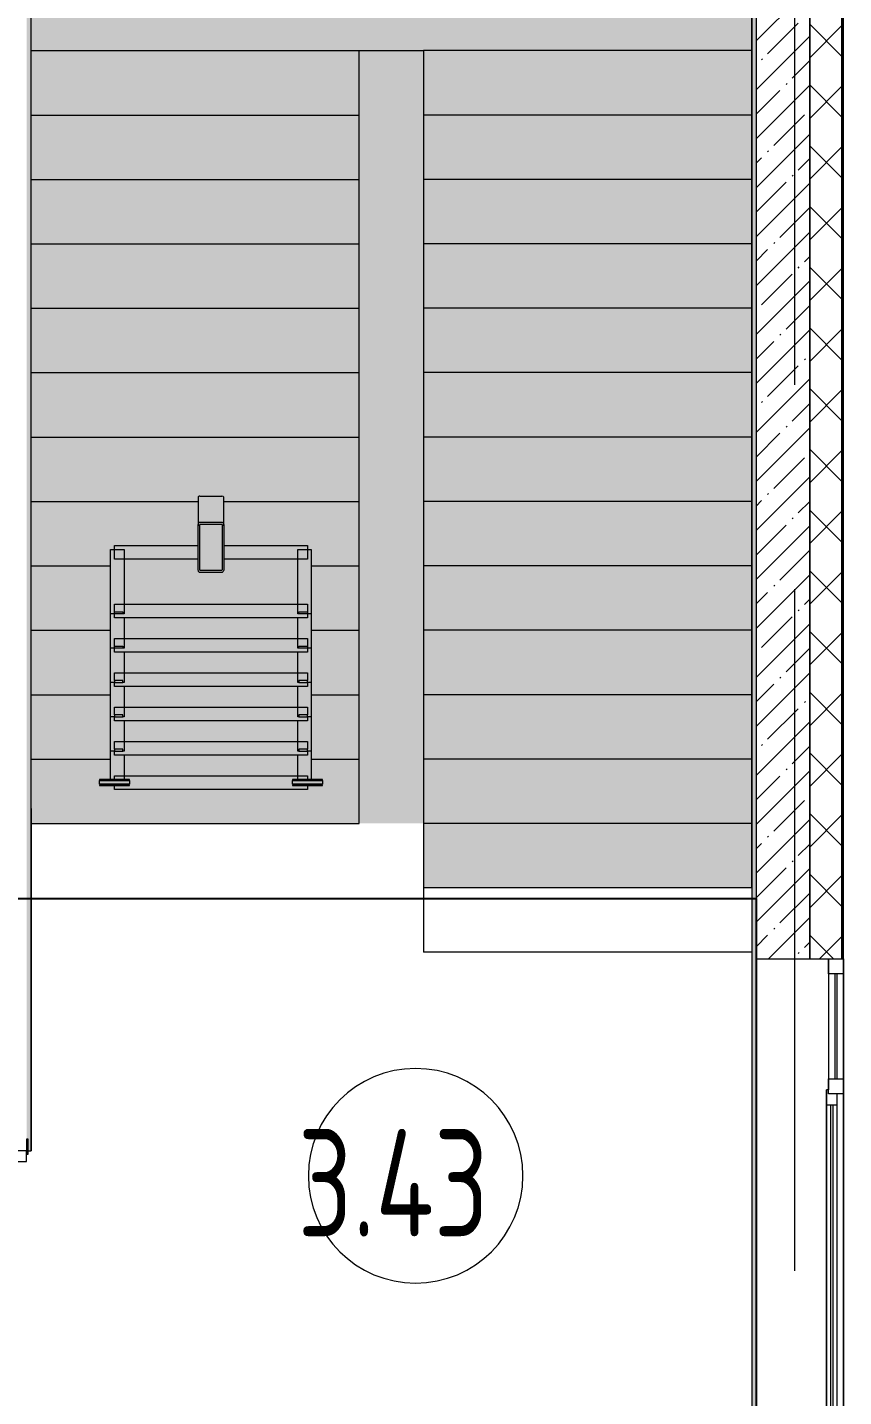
# Model space of a CAD drawing. Header units: millimetres. Extents: x -625 to 415037, y -3642 to 102118.
# Drawn here: x 410661 to 414465, y 11080 to 17458 of the extents above; entities that cross this region are included whole.
import ezdxf

# ---------------------------------------------------------------- set-up
doc = ezdxf.new("R2010")
doc.units = ezdxf.units.MM
doc.linetypes.add('Осевая', pattern=[6350, 1270, -952.5, 3175, -952.5])
for name, color, linetype, lineweight in [('A-AREA-IDEN', 7, 'Continuous', 9), ('A-GENM', 7, 'Continuous', 9), ('A-GENM-1', 7, 'Continuous', 20), ('A-GLAZ', 7, 'Continuous', 9), ('A-GLAZ-1', 7, 'Continuous', 5), ('A-WALL', 7, 'Continuous', 5), ('I-WALL', 7, 'Continuous', 5), ('S-STRS', 7, 'Continuous', 9), ('Оси', 7, 'Continuous', 9), ('Оси-2', 7, 'Осевая', 9)]:
    doc.layers.add(name, color=color, linetype=linetype, lineweight=lineweight)
doc.layers.add('A-AREA-PATT-3', color=7, linetype='Continuous', lineweight=5, true_color=0xe6fae8, transparency=1)
for name, color, linetype, lineweight, true_color in [('A-DOOR-1', 7, 'Continuous', 5, 0xc0c0c0), ('A-DOOR-FRAM-1', 7, 'Continuous', 5, 0xc0c0c0), ('A-WALL-1', 9, 'Continuous', 5, 0x808080), ('A-WALL-FNSH-1', 9, 'Continuous', 5, 0x808080), ('S-STRS-1', 7, 'Continuous', 9, 0xeef6ff)]:
    doc.layers.add(name, color=color, linetype=linetype, lineweight=lineweight, true_color=true_color)
doc.layers.get('A-DOOR-1').off()
doc.styles.add('СПДС', font='ГОСТ тип А.ttf', dxfattribs={"width": 0.9})
pattern_1 = [(0, (289227.4, 1e-08), (243.84, 60.96), [20.117, -162.763, 20.117, -162.763, -975.36]), (0, (289227.4, 1e-08), (243.84, 60.96), [-365.76, 20.117, -345.643, 20.117, -162.763, -426.72]), (0, (289227.4, 1e-08), (243.84, 60.96), [-914.4, 20.117, -101.803, 20.117, -284.683]), (120, (289318.84, 30.48), (-174.71291, 180.691634), [20.117, -162.763, 20.117, -162.763, -975.36]), (120, (289318.84, 30.48), (-174.71291, 180.691634), [-365.76, 20.117, -345.643, 20.117, -162.763, -426.72]), (120, (289318.84, 30.48), (-174.71291, 180.691634), [-914.4, 20.117, -101.803, 20.117, -284.683]), (240, (289349.32, 152.4), (-69.12709, -241.651634), [20.117, -162.763, 20.117, -162.763, -975.36]), (240, (289349.32, 152.4), (-69.12709, -241.651634), [-365.76, 20.117, -345.643, 20.117, -162.763, -426.72]), (240, (289349.32, 152.4), (-69.12709, -241.651634), [-914.4, 20.117, -101.803, 20.117, -284.683])]

# ---------------------------------------------------------------- blocks, each defined once
blk = doc.blocks.new('110_Дверь_СКБ_2Ст - Д-1_л_Лестничная клетка EIS60 2-32142534-Объем проектирования 3 этажа')
at = {"layer": 'A-DOOR-FRAM-1'}
for p, q in [((-672.5, 118), (-742.5, 118)), ((-742.5, 118), (-742.5, 110)), ((-742.5, 110), (-672.5, 110)), ((-637.5, 110), (-687.5, 110)), ((-687.5, 110), (-687.5, 30)), ((-672.5, 110), (-672.5, 118)), ((-637.5, 60), (-637.5, 110)), ((662.5, 110), (662.5, 60)), ((712.5, 110), (662.5, 110)), ((767.5, 118), (697.5, 118)), ((697.5, 118), (697.5, 110)), ((697.5, 110), (767.5, 110)), ((712.5, 30), (712.5, 110)), ((767.5, 110), (767.5, 118)), ((-687.5, 30), (-627.5, 30)), ((-672.5, 30), (-687.5, 30)), ((-687.5, 30), (-687.5, -110)), ((-672.5, -110), (-672.5, 30)), ((-627.5, 60), (-637.5, 60)), ((-627.5, 30), (-627.5, 60)), ((662.5, 60), (652.5, 60)), ((652.5, 60), (652.5, 30)), ((652.5, 30), (712.5, 30)), ((712.5, 30), (697.5, 30)), ((697.5, 30), (697.5, -110)), ((712.5, -110), (712.5, 30)), ((-672.5, -110), (-742.5, -110)), ((-742.5, -110), (-742.5, -118)), ((-742.5, -118), (-672.5, -118)), ((-687.5, -110), (-672.5, -110)), ((-672.5, -118), (-672.5, -110)), ((697.5, -110), (712.5, -110)), ((767.5, -110), (697.5, -110)), ((697.5, -110), (697.5, -118)), ((697.5, -118), (767.5, -118)), ((767.5, -118), (767.5, -110))]:
    blk.add_line(p, q, dxfattribs=at)
blk = doc.blocks.new('120_Окно_СКБ_2Ст_Фрамуга сверху - 120_Окно_СКБ_2Ст_2300х2500_h_ ДОО 2-24160916-Объем проектирования 3 этажа')
at = {"layer": 'A-GLAZ'}
for p, q in [((-1150, 13), (-1150, 83)), ((-1150, 83), (-1080, 83)), ((-1080, 83), (-1080, 13)), ((-590, 13), (-590, 83)), ((-590, 83), (-520, 83)), ((-520, 83), (-520, 13)), ((1080, 13), (1080, 83)), ((1080, 83), (1150, 83)), ((1150, 83), (1150, 13)), ((-1080, 13), (-1150, 13)), ((-520, 13), (-590, 13)), ((-520, 13), (-540, 13)), ((-540, 13), (-540, 3)), ((-540, 3), (1100, 3)), ((1100, 3), (-540, 3)), ((1080, 53), (-520, 53)), ((-520, 53), (-520, 13)), ((-470, 3), (-470, 53)), ((1030, 3), (1030, 53)), ((1080, 13), (1080, 53)), ((1150, 13), (1080, 13)), ((1100, 13), (1080, 13)), ((1100, 3), (1100, 13))]:
    blk.add_line(p, q, dxfattribs=at)
at = {"layer": 'A-GLAZ-1'}
for p, q in [((1150, 83), (-1150, 83)), ((-1080, 83), (1080, 83)), ((-1150, 13), (-540, 13)), ((-590, 53), (-1080, 53)), ((-590, 43), (-1080, 43)), ((-1080, 13), (-540, 13)), ((-470, 33), (1030, 33)), ((1030, 23), (-470, 23)), ((1100, 13), (1150, 13))]:
    blk.add_line(p, q, dxfattribs=at)
blk = doc.blocks.new('ОМ_Полоса_Трапеция прямоугольная_Прокат_ГОСТ 103-2006 - ОМ_Полоса_Трапеция прямоугольная_Прокат_ГОСТ 103-2006-21111644-Объем проектирования 3 этажа')
at = {"layer": 'A-GENM'}
for p, q in [((122699.4, 14726.5), (122699.4, 14736.5)), ((122699.4, 14736.5), (122739.4, 14736.5)), ((122739.4, 14736.5), (122739.4, 14726.5)), ((122739.4, 14726.5), (122699.4, 14726.5))]:
    blk.add_line(p, q, dxfattribs=at)
blk = doc.blocks.new('ОМ_Полоса_Трапеция прямоугольная_Прокат_ГОСТ 103-2006 - ОМ_Полоса_Трапеция прямоугольная_Прокат_ГОСТ 103-2006-V573-Объем проектирования 3 этажа')
at = {"layer": 'A-GENM-1'}
for p, q in [((122699.4, 14416.5), (122699.4, 14406.5)), ((122739.4, 14416.5), (122699.4, 14416.5)), ((122739.4, 14406.5), (122739.4, 14416.5)), ((122699.4, 14406.5), (122739.4, 14406.5))]:
    blk.add_line(p, q, dxfattribs=at)
blk = doc.blocks.new('ОМ_Полоса_Трапеция прямоугольная_Прокат_ГОСТ 103-2006 - ОМ_Полоса_Трапеция прямоугольная_Прокат_ГОСТ 103-2006-V574-Объем проектирования 3 этажа')
at = {"layer": 'A-GENM-1'}
for p, q in [((122699.4, 14256.5), (122699.4, 14246.5)), ((122739.4, 14256.5), (122699.4, 14256.5)), ((122699.4, 14246.5), (122739.4, 14246.5)), ((122739.4, 14246.5), (122739.4, 14256.5))]:
    blk.add_line(p, q, dxfattribs=at)
blk = doc.blocks.new('ОМ_Полоса_Трапеция прямоугольная_Прокат_ГОСТ 103-2006 - ОМ_Полоса_Трапеция прямоугольная_Прокат_ГОСТ 103-2006-V575-Объем проектирования 3 этажа')
at = {"layer": 'A-GENM-1'}
for p, q in [((122699.4, 14096.5), (122699.4, 14086.5)), ((122739.4, 14096.5), (122699.4, 14096.5)), ((122739.4, 14086.5), (122739.4, 14096.5)), ((122699.4, 14086.5), (122739.4, 14086.5))]:
    blk.add_line(p, q, dxfattribs=at)
blk = doc.blocks.new('ОМ_Полоса_Прокат_ГОСТ 103-2006 - ОМ_Полоса_Прокат_ГОСТ 103-2006-22193251-Объем проектирования 3 этажа')
at = {"layer": 'A-GENM'}
for p, q in [((122809.4, 13929.5), (122669.4, 13929.5)), ((122669.4, 13929.5), (122669.4, 13926.5)), ((122669.4, 13926.5), (122809.4, 13926.5)), ((122809.4, 13926.5), (122809.4, 13929.5))]:
    blk.add_line(p, q, dxfattribs=at)
blk = doc.blocks.new('ОМ_Полоса_Прокат_ГОСТ 103-2006 - ОМ_Полоса_Прокат_ГОСТ 103-2006-22193252-Объем проектирования 3 этажа')
at = {"layer": 'A-GENM'}
for p, q in [((122669.4, 13933.9), (122669.4, 13950.8)), ((122809.4, 13933.9), (122669.4, 13933.9)), ((122809.4, 13950.8), (122809.4, 13933.9))]:
    blk.add_line(p, q, dxfattribs=at)
at = {"layer": 'A-GENM-1'}
for p, q in [((122669.4, 13954.2), (122669.4, 13950.8)), ((122809.4, 13954.2), (122669.4, 13954.2)), ((122669.4, 13950.8), (122809.4, 13950.8)), ((122809.4, 13950.8), (122809.4, 13954.2))]:
    blk.add_line(p, q, dxfattribs=at)
blk = doc.blocks.new('ОМ_Полоса_Трапеция прямоугольная_Прокат_ГОСТ 103-2006 - ОМ_Полоса_Трапеция прямоугольная_Прокат_ГОСТ 103-2006-21111686-Объем проектирования 3 этажа')
at = {"layer": 'A-GENM'}
for p, q in [((121839.4, 14736.5), (121879.4, 14736.5)), ((121839.4, 14726.5), (121839.4, 14736.5)), ((121879.4, 14736.5), (121879.4, 14726.5)), ((121879.4, 14726.5), (121839.4, 14726.5))]:
    blk.add_line(p, q, dxfattribs=at)
blk = doc.blocks.new('ОМ_Полоса_Трапеция прямоугольная_Прокат_ГОСТ 103-2006 - ОМ_Полоса_Трапеция прямоугольная_Прокат_ГОСТ 103-2006-V576-Объем проектирования 3 этажа')
at = {"layer": 'A-GENM-1'}
for p, q in [((121879.4, 14416.5), (121839.4, 14416.5)), ((121839.4, 14416.5), (121839.4, 14406.5)), ((121879.4, 14406.5), (121879.4, 14416.5)), ((121839.4, 14406.5), (121879.4, 14406.5))]:
    blk.add_line(p, q, dxfattribs=at)
blk = doc.blocks.new('ОМ_Полоса_Трапеция прямоугольная_Прокат_ГОСТ 103-2006 - ОМ_Полоса_Трапеция прямоугольная_Прокат_ГОСТ 103-2006-V577-Объем проектирования 3 этажа')
at = {"layer": 'A-GENM-1'}
for p, q in [((121879.4, 14256.5), (121839.4, 14256.5)), ((121839.4, 14256.5), (121839.4, 14246.5)), ((121839.4, 14246.5), (121879.4, 14246.5)), ((121879.4, 14246.5), (121879.4, 14256.5))]:
    blk.add_line(p, q, dxfattribs=at)
blk = doc.blocks.new('ОМ_Полоса_Трапеция прямоугольная_Прокат_ГОСТ 103-2006 - ОМ_Полоса_Трапеция прямоугольная_Прокат_ГОСТ 103-2006-V578-Объем проектирования 3 этажа')
at = {"layer": 'A-GENM-1'}
for p, q in [((121879.4, 14096.5), (121839.4, 14096.5)), ((121839.4, 14096.5), (121839.4, 14086.5)), ((121879.4, 14086.5), (121879.4, 14096.5)), ((121839.4, 14086.5), (121879.4, 14086.5))]:
    blk.add_line(p, q, dxfattribs=at)
blk = doc.blocks.new('ОМ_Полоса_Прокат_ГОСТ 103-2006 - ОМ_Полоса_Прокат_ГОСТ 103-2006-22193295-Объем проектирования 3 этажа')
at = {"layer": 'A-GENM'}
for p, q in [((121909.4, 13929.5), (121769.4, 13929.5)), ((121769.4, 13929.5), (121769.4, 13926.5)), ((121769.4, 13926.5), (121909.4, 13926.5)), ((121909.4, 13926.5), (121909.4, 13929.5))]:
    blk.add_line(p, q, dxfattribs=at)
blk = doc.blocks.new('ОМ_Полоса_Прокат_ГОСТ 103-2006 - ОМ_Полоса_Прокат_ГОСТ 103-2006-22193296-Объем проектирования 3 этажа')
at = {"layer": 'A-GENM'}
for p, q in [((121769.4, 13933.9), (121769.4, 13950.8)), ((121909.4, 13933.9), (121769.4, 13933.9)), ((121909.4, 13950.8), (121909.4, 13933.9))]:
    blk.add_line(p, q, dxfattribs=at)
at = {"layer": 'A-GENM-1'}
for p, q in [((121909.4, 13954.2), (121769.4, 13954.2)), ((121769.4, 13954.2), (121769.4, 13950.8)), ((121769.4, 13950.8), (121909.4, 13950.8)), ((121909.4, 13950.8), (121909.4, 13954.2))]:
    blk.add_line(p, q, dxfattribs=at)
blk = doc.blocks.new('ОМ_Труба_ГОСТ 8639-82 - ОМ_Труба_ГОСТ 8639-82-21111694-Объем проектирования 3 этажа')
at = {"layer": 'A-GENM'}
for p, q in [((122229.4, 15270.5), (122229.4, 15136.5)), ((122238.4, 15275.1), (122340.4, 15275.1)), ((122349.4, 15136.5), (122349.4, 15270.5)), ((122229.4, 14936.4), (122229.4, 15136.5)), ((122235.4, 15136.5), (122235.4, 14936.4)), ((122238.4, 15154.2), (122340.4, 15154.2)), ((122340.4, 15142.4), (122238.4, 15142.4)), ((122343.4, 14936.4), (122343.4, 15136.5)), ((122349.4, 15136.5), (122349.4, 14936.4)), ((122238.4, 14930.5), (122340.4, 14930.5)), ((122340.4, 14918.8), (122238.4, 14918.8))]:
    blk.add_line(p, q, dxfattribs=at)
at = {"layer": 'A-GENM', "flags": 128}
for points in [[(122229.4, 15136.5), (122229.6, 15140), (122230.1, 15143.3), (122231, 15146.3), (122232.1, 15149), (122233.4, 15151.2), (122235, 15152.8), (122236.7, 15153.8), (122238.4, 15154.2)], [(122238.4, 15142.4), (122237.9, 15142.3), (122237.3, 15141.9), (122236.8, 15141.4), (122236.3, 15140.7), (122235.9, 15139.8), (122235.7, 15138.8), (122235.5, 15137.7), (122235.4, 15136.5)], [(122340.4, 15154.2), (122342.2, 15153.8), (122343.9, 15152.8), (122345.4, 15151.2), (122346.8, 15149), (122347.9, 15146.3), (122348.8, 15143.3), (122349.3, 15140), (122349.4, 15136.5)], [(122343.4, 15136.5), (122343.4, 15137.7), (122343.2, 15138.8), (122342.9, 15139.8), (122342.6, 15140.7), (122342.1, 15141.4), (122341.6, 15141.9), (122341, 15142.3), (122340.4, 15142.4)], [(122238.4, 14918.8), (122236.7, 14919.1), (122235, 14920.1), (122233.4, 14921.8), (122232.1, 14923.9), (122231, 14926.6), (122230.1, 14929.7), (122229.6, 14933), (122229.4, 14936.4)], [(122235.4, 14936.4), (122235.5, 14935.3), (122235.7, 14934.2), (122235.9, 14933.2), (122236.3, 14932.3), (122236.8, 14931.5), (122237.3, 14931), (122237.9, 14930.7), (122238.4, 14930.5)], [(122349.4, 14936.4), (122349.3, 14933), (122348.8, 14929.7), (122347.9, 14926.6), (122346.8, 14923.9), (122345.4, 14921.8), (122343.9, 14920.1), (122342.2, 14919.1), (122340.4, 14918.8)], [(122340.4, 14930.5), (122341, 14930.7), (122341.6, 14931), (122342.1, 14931.5), (122342.6, 14932.3), (122342.9, 14933.2), (122343.2, 14934.2), (122343.4, 14935.3), (122343.4, 14936.4)]]:
    blk.add_lwpolyline(points, dxfattribs=at)
at = {"layer": 'A-GENM'}
for centre, start_param, end_param in [((122238.4, 15270.5), 1.570796, 3.141593), ((122340.4, 15270.5), 0, 1.570796)]:
    blk.add_ellipse(centre, major_axis=(9, 0), ratio=0.509802, start_param=start_param, end_param=end_param, dxfattribs=at)
blk = doc.blocks.new('ОМ_Уголок_ГОСТ 8509-93 - ОМ_Уголок_ГОСТ 8509-93-22194532-Объем проектирования 3 этажа')
at = {"layer": 'A-GENM'}
for p, q in [((0, 45.2), (0, -17.8)), ((390, 45.2), (0, 45.2)), ((398.5, 45.2), (396, 45.2)), ((504, 45.2), (501.5, 45.2)), ((900, 45.2), (510, 45.2)), ((900, -17.8), (900, 45.2)), ((0, -17.8), (390, -17.8)), ((396, -17.8), (399, -17.8)), ((501, -17.8), (504, -17.8)), ((510, -17.8), (900, -17.8))]:
    blk.add_line(p, q, dxfattribs=at)
blk = doc.blocks.new('ОМ_Уголок_ГОСТ 8509-93 - ОМ_Уголок_ГОСТ 8509-93-V579-Объем проектирования 3 этажа')
at = {"layer": 'A-GENM'}
for p, q in [((0, 45.2), (0, 10)), ((900, 45.2), (0, 45.2)), ((900, 10), (900, 45.2)), ((0, 0), (0, -17.8)), ((0, -17.8), (900, -17.8)), ((900, -17.8), (900, 0))]:
    blk.add_line(p, q, dxfattribs=at)
blk = doc.blocks.new('ОМ_Уголок_ГОСТ 8509-93 - ОМ_Уголок_ГОСТ 8509-93-22194533-Объем проектирования 3 этажа')
at = {"layer": 'A-GENM'}
for p, q in [((0, 45.2), (0, 40)), ((300, 45.2), (0, 45.2)), ((300, -17.8), (300, 45.2)), ((0, 0), (0, -17.8)), ((0, -17.8), (300, -17.8))]:
    blk.add_line(p, q, dxfattribs=at)
blk = doc.blocks.new('ОМ_Уголок_ГОСТ 8509-93 - ОМ_Уголок_ГОСТ 8509-93-V580-Объем проектирования 3 этажа')
at = {"layer": 'A-GENM'}
for p, q in [((0, 45.2), (0, -17.8)), ((300, 45.2), (0, 45.2)), ((300, 40), (300, 45.2)), ((0, -17.8), (300, -17.8)), ((300, -17.8), (300, 0))]:
    blk.add_line(p, q, dxfattribs=at)
blk = doc.blocks.new('ОМ_Уголок_ГОСТ 8509-93 - ОМ_Уголок_ГОСТ 8509-93-V581-Объем проектирования 3 этажа')
at = {"layer": 'A-GENM'}
for p, q in [((0, 45.2), (0, 40)), ((142.2, 45.2), (0, 45.2)), ((0, 0), (0, -17.8)), ((0, -17.8), (160, -17.8))]:
    blk.add_line(p, q, dxfattribs=at)
blk = doc.blocks.new('ОМ_Уголок_ГОСТ 8509-93 - ОМ_Уголок_ГОСТ 8509-93-V582-Объем проектирования 3 этажа')
at = {"layer": 'A-GENM'}
for p, q in [((300, 45.2), (157.8, 45.2)), ((300, 40), (300, 45.2)), ((140, -17.8), (300, -17.8)), ((300, -17.8), (300, 0))]:
    blk.add_line(p, q, dxfattribs=at)
blk = doc.blocks.new('ОМ_Уголок_ГОСТ 8509-93 - ОМ_Уголок_ГОСТ 8509-93-V583-Объем проектирования 3 этажа')
at = {"layer": 'A-GENM'}
for p, q in [((0, 45.2), (0, 27.8)), ((900, 45.2), (0, 45.2)), ((0, 7.4), (0, -17.8)), ((900, 27.8), (900, 45.2)), ((900, -17.8), (900, 7.4)), ((0, -17.8), (900, -17.8))]:
    blk.add_line(p, q, dxfattribs=at)
blk = doc.blocks.new('ОМ_Уголок_ГОСТ 8509-93 - ОМ_Уголок_ГОСТ 8509-93-V584-Объем проектирования 3 этажа')
at = {"layer": 'A-GENM'}
for p, q in [((0, 45.2), (0, -17.8)), ((7.4, 45.2), (0, 45.2)), ((142.2, 45.2), (27.8, 45.2)), ((0, -17.8), (7.4, -17.8)), ((27.8, -17.8), (160, -17.8))]:
    blk.add_line(p, q, dxfattribs=at)
blk = doc.blocks.new('ОМ_Уголок_ГОСТ 8509-93 - ОМ_Уголок_ГОСТ 8509-93-V585-Объем проектирования 3 этажа')
at = {"layer": 'A-GENM'}
for p, q in [((272.2, 45.2), (157.8, 45.2)), ((300, 45.2), (292.6, 45.2)), ((300, -17.8), (300, 45.2)), ((140, -17.8), (272.2, -17.8)), ((292.6, -17.8), (300, -17.8))]:
    blk.add_line(p, q, dxfattribs=at)
blk = doc.blocks.new('Марка_Помещения - Номер-25198446-Объем проектирования 3 этажа')
at = {"layer": 'A-AREA-IDEN'}
for start, end in [(360, 180), (180, 360)]:
    blk.add_arc((0, 0), 2.5, start, end, dxfattribs=at)

msp = doc.modelspace()

# ---------------------------------------------------------------- hatches: boundary and pattern name
at = {"layer": 'A-AREA-PATT-3'}
h = msp.add_hatch(color=256, dxfattribs=at)
h.paths.add_polyline_path([(414037.4, 10620.5), (414047.4, 10620.5), (414047.4, 14910.5), (414037.4, 14910.5), (414037.4, 10629.9)])
h.paths.add_polyline_path([(412207.4, 13750), (412507.4, 13750), (412507.4, 17350), (412207.4, 17350), (412207.4, 13963.3)])
h.paths.add_polyline_path([(411576.8, 15136.5), (411570.8, 15136.5), (411573, 15142.4), (411576.2, 15143.3), (411576.7, 15140)])
h.paths.add_polyline_path([(411896.8, 13908.7), (411966.8, 13908.7), (411966.8, 13926.5), (411984.6, 13926.5), (411984.6, 13933.9), (412036.8, 13933.9), (412036.8, 13954.2), (411984.6, 13954.2), (411984.6, 15026.5), (411966.8, 15026.5), (411966.8, 15044.3), (411576.8, 15044.3), (411575.3, 15273), (411570.2, 15275), (411567.8, 15275.1), (411458, 15272.8), (411456.8, 15270.5), (411456.8, 15044.3), (411066.8, 15044.3), (411066.8, 15026.5), (411049, 15026.5), (411049, 13954.2), (410996.8, 13954.2), (410996.8, 13933.9), (411049, 13933.9), (411049, 13926.5), (411066.8, 13926.5), (411066.8, 13908.7), (411776.4, 13908.7)])
h.paths.add_polyline_path([(411462.8, 15114.8), (411462.8, 15136.5), (411456.8, 15136.5), (411459.5, 15142.7), (411462.9, 15141.4), (411462.9, 15114.8)])
h.paths.add_polyline_path([(411570.8, 15142.5), (411572.8, 15144.9), (411570.8, 15142.5)])
at = {"layer": 'A-WALL'}
h = msp.add_hatch(dxfattribs=at)
h.set_pattern_fill('FP_24', color=256, style=0, pattern_type=2)
h.set_pattern_definition([(45, (289227.4, 1e-08), (-141.42136, 141.42136), []), (135, (289227.4, 1e-08), (-141.42136, -141.42136), [])])
h.paths.add_polyline_path([(414310.2, -250), (414457.4, -250), (414457.4, 7700), (414307.4, 7700), (414307.4, -250)])
h.paths.add_polyline_path([(414457.4, 8900), (414457.4, 10820), (414307.4, 10820), (414307.4, 8900)])
h.paths.add_polyline_path([(414307.4, 13120), (414457.4, 13120), (414457.4, 21400), (414307.4, 21400), (414307.4, 13150)])
at = {"layer": 'I-WALL'}
h = msp.add_hatch(dxfattribs=at)
h.set_pattern_fill('FP_1', color=256, style=0, pattern_type=2)
h.set_pattern_definition([(45, (289227.4, 1e-08), (-114.04925, 114.04925), []), (45, (289341.45, 1e-08), (-114.04925, 114.04925), [201.612, -40.322, 6.706, -33.617])])
h.paths.add_polyline_path([(414107.4, 10360), (414307.4, 10360), (414307.4, 10820), (414057.4, 10820), (414057.4, 10360), (414104.8, 10360)])
h.paths.add_polyline_path([(414058, 13120), (414307.4, 13120), (414307.4, 21400), (414057.4, 21400), (414057.4, 13120)])
h = msp.add_hatch(dxfattribs=at)
h.set_pattern_fill('FP_191', color=256, style=0, pattern_type=2)
h.set_pattern_definition(pattern_1)
h.paths.add_polyline_path([(410677.4, 10600), (410677.4, 10825), (410665.4, 10825), (410665.4, 10770), (410657.4, 10770), (410657.4, 10600), (410662.8, 10600)])
h.paths.add_polyline_path([(410677.4, 12225), (410677.4, 18829), (410657.4, 18830), (410657.6, 12280), (410665.4, 12280), (410665.4, 12225)])
h = msp.add_hatch(dxfattribs=at)
h.set_pattern_fill('FP_191', color=256, style=0, pattern_type=2)
h.set_pattern_definition(pattern_1)
h.paths.add_polyline_path([(414037.4, 10620), (414057.4, 10620.5), (414057.4, 18830), (414037.4, 18830), (414037.4, 10620.5)])
at = {"layer": 'S-STRS-1'}
for points in [[(410677.4, 17350), (414037.4, 17350), (414037.4, 18412.5), (410677.4, 18412.5), (410677.4, 18176.5)], [(410688.6, 17050), (412207.4, 17050), (412207.4, 17350), (410677.4, 17350), (410677.4, 17050)], [(412864.2, 17050), (414037.4, 17050), (414037.4, 17350), (412507.4, 17350), (412507.4, 17050)], [(410677.4, 16750), (412207.4, 16750), (412207.4, 17050), (410677.4, 17050)], [(414037.4, 16750), (414037.4, 17050), (412507.4, 17050), (412507.4, 16750), (413855.1, 16750)], [(410677.4, 16450), (412207.4, 16450), (412207.4, 16750), (410677.4, 16750)], [(414037.4, 16450), (414037.4, 16750), (412507.4, 16750), (412507.4, 16450), (413825.9, 16450)], [(410677.4, 16150), (412207.4, 16150), (412207.4, 16450), (410677.4, 16450)], [(414037.4, 16150), (414037.4, 16450), (412507.4, 16450), (412507.4, 16150), (413796.7, 16150)], [(411232.5, 15850), (412207.4, 15850), (412207.4, 16150), (410677.4, 16150), (410677.4, 15850), (410688.6, 15850)], [(414037.4, 15850), (414037.4, 16150), (412507.4, 16150), (412507.4, 15850), (413767.5, 15850)], [(411232.5, 15550), (412207.4, 15550), (412207.4, 15850), (410677.4, 15850), (410677.4, 15550), (410688.6, 15550)], [(414037.4, 15550), (414037.4, 15850), (412507.4, 15850), (412507.4, 15550), (413738.3, 15550)], [(410677.4, 15250), (411456.8, 15250), (411458.4, 15273), (411464.1, 15275), (411465.8, 15275.1), (411575.6, 15272.8), (411576.8, 15270.5), (411576.8, 15250), (412207.4, 15250), (412207.4, 15550), (410677.4, 15550)], [(414037.4, 15250), (414037.4, 15550), (412507.4, 15550), (412507.4, 15250), (413709.2, 15250)], [(412507.4, 14950), (414037.4, 14950), (414037.4, 15250), (412507.4, 15250), (412507.4, 15016.6)], [(414037.4, 14650), (414036.4, 14950), (412507.4, 14950), (412507.4, 14650), (414036.4, 14650)], [(414037.4, 14350), (414036.4, 14650), (412507.4, 14650), (412507.4, 14350), (414036.4, 14350)], [(412507.4, 14050), (414037.4, 14050), (414036.4, 14350), (412507.4, 14350)], [(410677.4, 13750), (412207.4, 13750), (412207.4, 14050), (411984.6, 14050), (411984.6, 13954.2), (412036.8, 13954.2), (412036.8, 13933.9), (411984.6, 13933.9), (411984.6, 13926.5), (411966.8, 13926.5), (411966.8, 13908.7), (411066.8, 13908.7), (411066.8, 13926.5), (411049, 13926.5), (411049, 13933.9), (410996.8, 13933.9), (410996.8, 13954.2), (411049, 13954.2), (411049, 14050), (410677.4, 14050), (410677.4, 13842.4)], [(412507.4, 13750), (414037.4, 13750), (414036.4, 14050), (412507.4, 14050), (412507.4, 13963.3)], [(412507.4, 13450), (414037.4, 13450), (414036.4, 13750), (412507.4, 13750)]]:
    msp.add_hatch(color=256, dxfattribs=at).paths.add_polyline_path(points)
h = msp.add_hatch(color=256, dxfattribs=at)
h.paths.add_polyline_path([(411456.8, 15136.5), (411462.8, 15136.5), (411460.6, 15142.4), (411457.2, 15141.4), (411457, 15140)])
h.paths.add_polyline_path([(411049, 14950), (411049, 15026.5), (411066.8, 15026.5), (411066.8, 15044.3), (411456.8, 15044.3), (411456.8, 15250), (410677.4, 15250), (410677.4, 14950), (410688.6, 14950)])
h.paths.add_polyline_path([(411576.8, 15136.5), (411574.2, 15142.7), (411570.8, 15141.4), (411572.8, 15136.5), (411576.7, 15136.5)])
h.paths.add_polyline_path([(412207.4, 14950), (412207.4, 15250), (411576.8, 15250), (411576.8, 15044.3), (411966.8, 15044.3), (411966.8, 15026.5), (411984.6, 15026.5), (411984.6, 14950)])
h.paths.add_polyline_path([(411462.9, 15142.5), (411460.8, 15144.9), (411462.8, 15142.5)])
h = msp.add_hatch(color=256, dxfattribs=at)
h.paths.add_polyline_path([(411049, 14650), (411049, 14950), (410677.4, 14950), (410677.4, 14650), (410688.6, 14650)])
h.paths.add_polyline_path([(411984.6, 14650), (412207.4, 14650), (412207.4, 14950), (411984.6, 14950), (411984.6, 14691.5)])
h = msp.add_hatch(color=256, dxfattribs=at)
h.paths.add_polyline_path([(410688.6, 14350), (411049, 14350), (411049, 14650), (410677.4, 14650), (410677.4, 14350)])
h.paths.add_polyline_path([(412207.4, 14350), (412207.4, 14650), (411984.6, 14650), (411984.6, 14350)])
h = msp.add_hatch(color=256, dxfattribs=at)
h.paths.add_polyline_path([(411049, 14050), (411049, 14350), (410677.4, 14350), (410677.4, 14050), (410688.6, 14050)])
h.paths.add_polyline_path([(412207.4, 14050), (412207.4, 14350), (411984.6, 14350), (411984.6, 14050)])

# ---------------------------------------------------------------- linework, layer by layer
msp.add_lwpolyline([(414057.4, 10600), (374197.4, 10600), (374197.4, 13400), (414057.4, 13400)], close=True)
at = {"layer": 'A-WALL'}
for p, q in [((414457.4, 13120), (414457.4, 21550)), ((414460.4, 13120), (414460.4, 21553)), ((414307.4, 21400), (414307.4, 13120)), ((414307.4, 13120), (414307.4, 21400)), ((410677.4, 18830), (410677.4, 12225)), ((414057.4, 18850), (414057.4, 10600)), ((414465.4, 13120), (414465.4, 10820))]:
    msp.add_line(p, q, dxfattribs=at)
at = {"layer": 'A-WALL-1'}
for p, q in [((414037.4, 18830), (414037.4, 10620)), ((414057.4, 13120), (414307.4, 13120)), ((414307.4, 13120), (414457.4, 13120)), ((410665.4, 12225), (410677.4, 12225))]:
    msp.add_line(p, q, dxfattribs=at)
at = {"layer": 'A-WALL-FNSH-1'}
for p, q in [((414465.4, 13120), (414465.4, 21558)), ((410678.4, 13820), (410678.4, 18829)), ((414036.4, 18829), (414036.4, 13450)), ((414457.4, 13120), (414465.4, 13120)), ((410677.4, 12225), (410678.4, 12225))]:
    msp.add_line(p, q, dxfattribs=at)
at = {"layer": 'I-WALL'}
for p, q in [((410677.4, 13820), (410678.4, 13820)), ((410678.4, 13820), (410678.4, 12225)), ((414036.4, 13150.9), (414037.4, 13150.9))]:
    msp.add_line(p, q, dxfattribs=at)
at = {"layer": 'S-STRS'}
for p, q in [((410677.4, 17350), (412207.4, 17350)), ((410677.4, 17350), (412207.4, 17350)), ((412207.4, 17350), (412507.4, 17350)), ((412207.4, 17050), (412207.4, 17350)), ((414037.4, 17350), (412507.4, 17350)), ((412507.4, 17350), (412507.4, 17050)), ((414037.4, 17350), (412507.4, 17350)), ((410677.4, 17050), (412207.4, 17050)), ((410677.4, 17050), (412207.4, 17050)), ((412207.4, 16750), (412207.4, 17050)), ((412507.4, 17050), (412507.4, 16750)), ((414037.4, 17050), (412507.4, 17050)), ((414037.4, 17050), (412507.4, 17050)), ((410677.4, 16750), (412207.4, 16750)), ((410677.4, 16750), (412207.4, 16750)), ((412207.4, 16450), (412207.4, 16750)), ((412507.4, 16750), (412507.4, 16450)), ((414037.4, 16750), (412507.4, 16750)), ((414037.4, 16750), (412507.4, 16750)), ((410677.4, 16450), (412207.4, 16450)), ((410677.4, 16450), (412207.4, 16450)), ((412207.4, 16150), (412207.4, 16450)), ((412507.4, 16450), (412507.4, 16150)), ((414037.4, 16450), (412507.4, 16450)), ((414037.4, 16450), (412507.4, 16450)), ((410677.4, 16150), (412207.4, 16150)), ((410677.4, 16150), (412207.4, 16150)), ((412207.4, 15850), (412207.4, 16150)), ((412507.4, 16150), (412507.4, 15850)), ((414037.4, 16150), (412507.4, 16150)), ((414037.4, 16150), (412507.4, 16150)), ((410677.4, 15850), (412207.4, 15850)), ((410677.4, 15850), (412207.4, 15850)), ((412207.4, 15550), (412207.4, 15850)), ((412507.4, 15850), (412507.4, 15550)), ((414037.4, 15850), (412507.4, 15850)), ((414037.4, 15850), (412507.4, 15850)), ((410677.4, 15550), (412207.4, 15550)), ((410677.4, 15550), (412207.4, 15550)), ((412207.4, 15250), (412207.4, 15550)), ((412507.4, 15550), (412507.4, 15250)), ((414037.4, 15550), (412507.4, 15550)), ((414037.4, 15550), (412507.4, 15550)), ((410677.4, 15250), (411457.4, 15250)), ((410677.4, 15250), (411457.4, 15250)), ((411576.3, 15250), (412207.4, 15250)), ((411576.3, 15250), (412207.4, 15250)), ((412207.4, 14950), (412207.4, 15250)), ((412507.4, 15250), (412507.4, 14950)), ((414037.4, 15250), (412507.4, 15250)), ((414037.4, 15250), (412507.4, 15250)), ((410677.4, 14950), (411049, 14950)), ((410677.4, 14950), (411049, 14950)), ((411984.6, 14950), (412207.4, 14950)), ((411984.6, 14950), (412207.4, 14950)), ((412207.4, 14650), (412207.4, 14950)), ((412507.4, 14950), (412507.4, 14650)), ((414037.4, 14950), (412507.4, 14950)), ((414037.4, 14950), (412507.4, 14950)), ((410677.4, 14650), (411049, 14650)), ((410677.4, 14650), (411049, 14650)), ((411984.6, 14650), (412207.4, 14650)), ((411984.6, 14650), (412207.4, 14650)), ((412207.4, 14350), (412207.4, 14650)), ((412507.4, 14650), (412507.4, 14350)), ((414037.4, 14650), (412507.4, 14650)), ((414037.4, 14650), (412507.4, 14650)), ((410677.4, 14350), (411049, 14350)), ((410677.4, 14350), (411049, 14350)), ((411984.6, 14350), (412207.4, 14350)), ((411984.6, 14350), (412207.4, 14350)), ((412207.4, 14050), (412207.4, 14350)), ((412507.4, 14350), (412507.4, 14050)), ((414037.4, 14350), (412507.4, 14350)), ((414037.4, 14350), (412507.4, 14350)), ((410677.4, 14050), (411049, 14050)), ((410677.4, 14050), (411049, 14050)), ((411984.6, 14050), (412207.4, 14050)), ((411984.6, 14050), (412207.4, 14050)), ((412207.4, 13750), (412207.4, 14050)), ((412507.4, 14050), (412507.4, 13750)), ((414037.4, 14050), (412507.4, 14050)), ((414037.4, 14050), (412507.4, 14050)), ((410677.4, 13750), (412207.4, 13750)), ((410677.4, 13750), (412207.4, 13750)), ((412507.4, 13750), (412507.4, 13450)), ((414037.4, 13750), (412507.4, 13750)), ((414037.4, 13750), (412507.4, 13750)), ((412507.4, 13450), (412507.4, 13150)), ((414036.4, 13450), (412507.4, 13450)), ((414036.4, 13450), (412507.4, 13450)), ((414037.4, 13150), (412507.4, 13150))]:
    msp.add_line(p, q, dxfattribs=at)
at = {"layer": 'Оси'}
msp.add_line((414237.4, 16915.1), (414237.4, 21915.1), dxfattribs=at)
at = {"layer": 'Оси-2'}
msp.add_line((414237.4, 3093.7), (414237.4, 16915.1), dxfattribs=at)

# ---------------------------------------------------------------- block references
at = {"layer": 'A-AREA-IDEN', "xscale": 199.9999999999999, "yscale": 199.9999999999999, "zscale": 199.9999999999999}
msp.add_blockref('Марка_Помещения - Номер-25198446-Объем проектирования 3 этажа', (412470.8, 12108.9), dxfattribs=at)
at = {"layer": 'A-DOOR-1', "rotation": 269.9999999999998}
msp.add_blockref('110_Дверь_СКБ_2Ст - Д-1_л_Лестничная клетка EIS60 2-32142534-Объем проектирования 3 этажа', (410547.4, 11537.5), dxfattribs=at)
at = {"layer": 'A-GENM'}
for name, p in [('ОМ_Труба_ГОСТ 8639-82 - ОМ_Труба_ГОСТ 8639-82-21111694-Объем проектирования 3 этажа', (289227.4, 0)), ('ОМ_Полоса_Трапеция прямоугольная_Прокат_ГОСТ 103-2006 - ОМ_Полоса_Трапеция прямоугольная_Прокат_ГОСТ 103-2006-21111686-Объем проектирования 3 этажа', (289227.4, 0)), ('ОМ_Полоса_Трапеция прямоугольная_Прокат_ГОСТ 103-2006 - ОМ_Полоса_Трапеция прямоугольная_Прокат_ГОСТ 103-2006-21111644-Объем проектирования 3 этажа', (289227.4, 0)), ('ОМ_Полоса_Трапеция прямоугольная_Прокат_ГОСТ 103-2006 - ОМ_Полоса_Трапеция прямоугольная_Прокат_ГОСТ 103-2006-21111686-Объем проектирования 3 этажа', (289227.4, -160)), ('ОМ_Полоса_Трапеция прямоугольная_Прокат_ГОСТ 103-2006 - ОМ_Полоса_Трапеция прямоугольная_Прокат_ГОСТ 103-2006-21111644-Объем проектирования 3 этажа', (289227.4, -160)), ('ОМ_Полоса_Трапеция прямоугольная_Прокат_ГОСТ 103-2006 - ОМ_Полоса_Трапеция прямоугольная_Прокат_ГОСТ 103-2006-V576-Объем проектирования 3 этажа', (289227.4, 0)), ('ОМ_Полоса_Трапеция прямоугольная_Прокат_ГОСТ 103-2006 - ОМ_Полоса_Трапеция прямоугольная_Прокат_ГОСТ 103-2006-V573-Объем проектирования 3 этажа', (289227.4, 0)), ('ОМ_Полоса_Трапеция прямоугольная_Прокат_ГОСТ 103-2006 - ОМ_Полоса_Трапеция прямоугольная_Прокат_ГОСТ 103-2006-V577-Объем проектирования 3 этажа', (289227.4, 0)), ('ОМ_Полоса_Трапеция прямоугольная_Прокат_ГОСТ 103-2006 - ОМ_Полоса_Трапеция прямоугольная_Прокат_ГОСТ 103-2006-V574-Объем проектирования 3 этажа', (289227.4, 0)), ('ОМ_Полоса_Трапеция прямоугольная_Прокат_ГОСТ 103-2006 - ОМ_Полоса_Трапеция прямоугольная_Прокат_ГОСТ 103-2006-V578-Объем проектирования 3 этажа', (289227.4, 0)), ('ОМ_Полоса_Трапеция прямоугольная_Прокат_ГОСТ 103-2006 - ОМ_Полоса_Трапеция прямоугольная_Прокат_ГОСТ 103-2006-V575-Объем проектирования 3 этажа', (289227.4, 0)), ('ОМ_Полоса_Прокат_ГОСТ 103-2006 - ОМ_Полоса_Прокат_ГОСТ 103-2006-22193296-Объем проектирования 3 этажа', (289227.4, 0)), ('ОМ_Полоса_Прокат_ГОСТ 103-2006 - ОМ_Полоса_Прокат_ГОСТ 103-2006-22193295-Объем проектирования 3 этажа', (289227.4, 0)), ('ОМ_Полоса_Прокат_ГОСТ 103-2006 - ОМ_Полоса_Прокат_ГОСТ 103-2006-22193252-Объем проектирования 3 этажа', (289227.4, 0)), ('ОМ_Полоса_Прокат_ГОСТ 103-2006 - ОМ_Полоса_Прокат_ГОСТ 103-2006-22193251-Объем проектирования 3 этажа', (289227.4, 0))]:
    msp.add_blockref(name, p, dxfattribs=at)
at = {"layer": 'A-GENM', "extrusion": (0, 0, -1)}
for name, p, rotation in [('ОМ_Уголок_ГОСТ 8509-93 - ОМ_Уголок_ГОСТ 8509-93-22194533-Объем проектирования 3 этажа', (-411066.8, 14726.5), 90.00000000000064), ('ОМ_Уголок_ГОСТ 8509-93 - ОМ_Уголок_ГОСТ 8509-93-22194532-Объем проектирования 3 этажа', (-411066.8, 15026.5), 180), ('ОМ_Уголок_ГОСТ 8509-93 - ОМ_Уголок_ГОСТ 8509-93-V580-Объем проектирования 3 этажа', (-411966.8, 15026.5), 270.0000000000008), ('ОМ_Уголок_ГОСТ 8509-93 - ОМ_Уголок_ГОСТ 8509-93-V581-Объем проектирования 3 этажа', (-411066.8, 14566.5), 90.00000000000064), ('ОМ_Уголок_ГОСТ 8509-93 - ОМ_Уголок_ГОСТ 8509-93-V582-Объем проектирования 3 этажа', (-411966.8, 14866.5), 270.0000000000008), ('ОМ_Уголок_ГОСТ 8509-93 - ОМ_Уголок_ГОСТ 8509-93-V581-Объем проектирования 3 этажа', (-411066.8, 14406.5), 90.00000000000064), ('ОМ_Уголок_ГОСТ 8509-93 - ОМ_Уголок_ГОСТ 8509-93-V582-Объем проектирования 3 этажа', (-411966.8, 14706.5), 270.0000000000008), ('ОМ_Уголок_ГОСТ 8509-93 - ОМ_Уголок_ГОСТ 8509-93-V581-Объем проектирования 3 этажа', (-411066.8, 14246.5), 90.00000000000064), ('ОМ_Уголок_ГОСТ 8509-93 - ОМ_Уголок_ГОСТ 8509-93-V582-Объем проектирования 3 этажа', (-411966.8, 14546.5), 270.0000000000008), ('ОМ_Уголок_ГОСТ 8509-93 - ОМ_Уголок_ГОСТ 8509-93-V581-Объем проектирования 3 этажа', (-411066.8, 14086.5), 90.00000000000064), ('ОМ_Уголок_ГОСТ 8509-93 - ОМ_Уголок_ГОСТ 8509-93-V582-Объем проектирования 3 этажа', (-411966.8, 14386.5), 270.0000000000008), ('ОМ_Уголок_ГОСТ 8509-93 - ОМ_Уголок_ГОСТ 8509-93-V584-Объем проектирования 3 этажа', (-411066.8, 13926.5), 90.00000000000064), ('ОМ_Уголок_ГОСТ 8509-93 - ОМ_Уголок_ГОСТ 8509-93-V585-Объем проектирования 3 этажа', (-411966.8, 14226.5), 270.0000000000008)]:
    msp.add_blockref(name, p, dxfattribs=dict(at, rotation=rotation))
for name, p in [('ОМ_Уголок_ГОСТ 8509-93 - ОМ_Уголок_ГОСТ 8509-93-V579-Объем проектирования 3 этажа', (-411966.8, 14726.5)), ('ОМ_Уголок_ГОСТ 8509-93 - ОМ_Уголок_ГОСТ 8509-93-V579-Объем проектирования 3 этажа', (-411966.8, 14566.5)), ('ОМ_Уголок_ГОСТ 8509-93 - ОМ_Уголок_ГОСТ 8509-93-V579-Объем проектирования 3 этажа', (-411966.8, 14406.5)), ('ОМ_Уголок_ГОСТ 8509-93 - ОМ_Уголок_ГОСТ 8509-93-V579-Объем проектирования 3 этажа', (-411966.8, 14246.5)), ('ОМ_Уголок_ГОСТ 8509-93 - ОМ_Уголок_ГОСТ 8509-93-V579-Объем проектирования 3 этажа', (-411966.8, 14086.5)), ('ОМ_Уголок_ГОСТ 8509-93 - ОМ_Уголок_ГОСТ 8509-93-V583-Объем проектирования 3 этажа', (-411966.8, 13926.5))]:
    msp.add_blockref(name, p, dxfattribs=at)
at = {"layer": 'A-GLAZ', "color": 3, "rotation": 269.9999999999999}
msp.add_blockref('120_Окно_СКБ_2Ст_Фрамуга сверху - 120_Окно_СКБ_2Ст_2300х2500_h_ ДОО 2-24160916-Объем проектирования 3 этажа', (414382.4, 11970), dxfattribs=at)

# ---------------------------------------------------------------- texts
at = {"layer": 'A-AREA-IDEN', "insert": (411921.4, 12326), "char_height": 500, "width": 1370.886, "attachment_point": 1, "style": 'СПДС'}
msp.add_mtext('3.43', dxfattribs=at)

doc.saveas('drawing.dxf')
